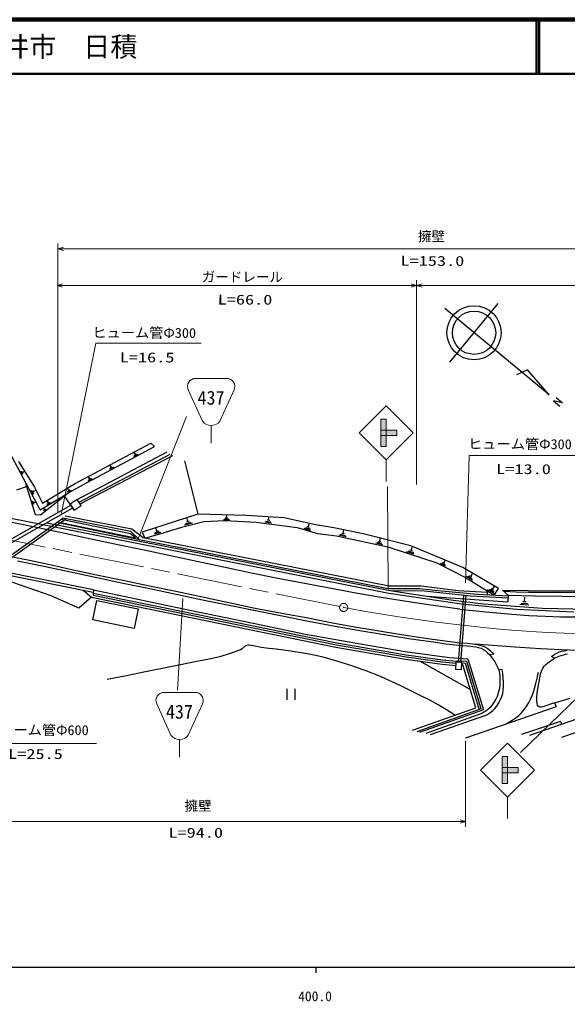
# Model space of a CAD drawing. Units: millimetres, scale not verified. Extents: x 40000 to 680000, y 20000 to 380000.
# Drawn here: x 413258 to 514470, y 198715 to 380000 of the extents above; entities that cross this region are included whole.
import ezdxf
from ezdxf.enums import TextEntityAlignment as Align

# ---------------------------------------------------------------- set-up
doc = ezdxf.new("R2010")
doc.units = ezdxf.units.MM
doc.header["$LTSCALE"] = 1000
doc.linetypes.add('CHAIN', pattern=[18.5, 12, -1.5, 3.5, -1.5])
for name, color, linetype, lineweight in [('M-BGD', 7, 'Continuous', 25), ('M-BMK', 2, 'CHAIN', 13), ('M-STR-HTXT', 7, 'Continuous', 13), ('M-TTL', 2, 'Continuous', 140), ('M-TTL-BAND', 7, 'Continuous', 25), ('M-TTL-LINE', 7, 'Continuous', 50)]:
    doc.layers.add(name, color=color, linetype=linetype, lineweight=lineweight)
doc.layers.add('M-TTL-TXT', color=7, linetype='Continuous')
doc.styles.add('ＭＳ ゴシック', font='')
doc.styles.get('ＭＳ ゴシック').set_extended_font_data('MS Gothic')

# ---------------------------------------------------------------- blocks, each defined once
blk = doc.blocks.new('BUHIN91')
at = {"layer": 'M-BMK'}
for radius in [746, 22.5]:
    blk.add_circle((0, 0), radius, dxfattribs=at)
blk = doc.blocks.new('BUHIN57')
at = {"layer": 'M-BGD'}
for p, q in [((9, -16), (-213, 396)), ((-196, -287), (349, 6)), ((147, 59), (-130, -90)), ((541, -61), (-247, -486))]:
    blk.add_line(p, q, dxfattribs=at)
blk = doc.blocks.new('BUHIN94')
at = {"layer": 'M-STR-HTXT'}
blk.add_lwpolyline([(1000, -288), (0, 0), (1000, 285)], dxfattribs=at)
blk = doc.blocks.new('BUHIN95')
at = {"layer": 'M-STR-HTXT'}
blk.add_lwpolyline([(-1000, 288), (0, 0), (-1000, -285)], dxfattribs=at)

msp = doc.modelspace()

# ---------------------------------------------------------------- hatches: boundary and pattern name
at = {"layer": 'M-STR-HTXT'}
for points in [[(479977, 306196), (479978, 301196), (480978, 301196), (480977, 306196)], [(479977, 303196), (482977, 303197), (482977, 304197), (479977, 304196)], [(502403, 243919), (502404, 238919), (503404, 238919), (503403, 243919)], [(502403, 240919), (505403, 240920), (505403, 241920), (502403, 241919)]]:
    msp.add_hatch(color=256, dxfattribs=at).paths.add_polyline_path(points)

# ---------------------------------------------------------------- linework, layer by layer
at = {"layer": 'M-BGD'}
for p, q in [((511113, 310732), (491821, 326632)), ((492771, 316779), (501675, 327582)), ((507119, 315320), (505075, 314412)), ((511113, 310732), (507119, 315320)), ((512395, 310241), (513586, 309259)), ((414449, 294358), (406292, 309635)), ((513586, 309259), (511882, 309626)), ((511882, 309626), (513083, 308647)), ((423420, 294284), (437488, 301798)), ((434952, 299459), (438154, 301198)), ((437488, 301798), (438154, 301198)), ((423879, 291413), (440533, 300176)), ((424240, 290877), (441088, 299753)), ((424449, 290568), (441563, 299512)), ((425593, 294446), (434952, 299459)), ((413077, 298398), (416012, 293638)), ((443707, 298504), (446198, 288704)), ((413764, 295928), (413390, 296630)), ((413566, 296584), (413825, 296099)), ((413872, 296278), (413740, 296525)), ((413806, 296402), (414173, 296598)), ((412717, 293145), (414517, 293796)), ((414517, 293796), (414449, 294358)), ((417079, 289478), (414449, 294358)), ((414517, 293796), (416150, 288628)), ((417480, 290704), (423420, 294284)), ((422139, 292577), (425593, 294446)), ((415773, 292245), (415301, 293121)), ((415522, 293064), (415848, 292459)), ((415906, 292683), (415740, 292991)), ((415823, 292837), (416281, 293084)), ((416012, 293638), (417480, 290704)), ((417079, 289478), (421702, 292224)), ((417138, 288537), (422139, 292577)), ((423348, 289414), (421540, 292094)), ((422763, 293065), (422062, 292688)), ((422289, 293105), (422092, 293471)), ((422107, 292864), (422592, 293125)), ((422412, 293171), (422166, 293039)), ((397667, 290718), (481462, 274092)), ((403305, 279349), (422702, 290371)), ((415736, 290389), (415496, 291148)), ((415661, 291070), (415827, 290545)), ((415906, 290713), (415822, 290980)), ((415864, 290846), (416261, 290972)), ((419074, 290790), (418301, 290337)), ((418540, 290815), (418303, 291219)), ((418345, 290537), (418879, 290850)), ((418676, 290895), (418404, 290736)), ((423879, 291413), (422587, 290542)), ((422587, 290542), (423348, 289414)), ((423348, 289414), (424640, 290286)), ((424640, 290286), (423879, 291413)), ((423024, 289806), (404632, 279356)), ((416150, 288628), (417138, 288537)), ((417835, 289527), (417634, 289765)), ((418189, 289571), (417733, 289185)), ((417740, 289322), (418054, 289588)), ((417915, 289594), (417755, 289459)), ((421690, 288364), (433990, 285961)), ((446198, 288704), (435899, 285382)), ((455110, 288443), (446198, 288704)), ((451500, 287988), (451526, 288559)), ((462147, 287992), (455110, 288443)), ((407992, 278518), (421253, 287917)), ((408223, 278192), (421795, 287811)), ((418265, 287102), (482018, 274515)), ((435420, 283917), (420118, 287113)), ((420813, 287115), (434678, 284316)), ((433770, 285075), (420927, 287686)), ((433802, 285465), (421253, 287917)), ((443428, 286353), (447312, 287307)), ((445187, 287009), (443737, 286653)), ((443903, 286952), (444905, 287198)), ((444601, 287367), (444091, 287242)), ((444346, 287304), (444160, 288062)), ((447312, 287307), (451159, 287487)), ((452030, 287606), (450937, 287656)), ((451116, 287832), (451871, 287798)), ((451159, 287487), (456975, 287219)), ((451692, 287979), (451308, 287997)), ((456975, 287219), (464543, 286210)), ((459823, 287020), (458541, 287191)), ((458769, 287381), (459655, 287262)), ((459463, 287495), (459012, 287555)), ((459238, 287525), (459327, 288195)), ((467914, 286682), (462147, 287992)), ((466587, 286273), (466780, 286921)), ((471321, 286158), (467914, 286682)), ((434678, 284316), (433770, 285075)), ((435420, 283917), (433802, 285465)), ((433990, 285961), (436075, 284358)), ((435899, 285382), (436378, 284276)), ((436378, 284276), (440028, 285279)), ((439370, 285313), (438123, 284970)), ((438260, 285233), (439121, 285470)), ((438854, 285609), (438415, 285489)), ((438635, 285549), (438456, 286201)), ((440028, 285279), (443428, 286353)), ((464543, 286210), (468301, 285092)), ((467086, 285683), (465847, 286052)), ((466102, 286203), (466959, 285948)), ((466805, 286208), (466369, 286337)), ((468301, 285092), (471791, 284690)), ((476763, 285044), (471321, 286158)), ((471791, 284690), (481285, 282651)), ((473617, 284497), (472255, 284789)), ((472517, 284973), (473458, 284771)), ((473271, 285036), (472792, 285139)), ((473032, 285088), (473185, 285800)), ((485571, 282808), (476763, 285044)), ((481353, 274920), (435420, 283917)), ((436075, 284358), (481567, 275451)), ((480321, 283048), (479056, 283320)), ((479299, 283491), (480172, 283303)), ((479999, 283550), (479555, 283645)), ((479777, 283597), (479919, 284258)), ((495148, 278826), (485571, 282808)), ((481285, 282651), (490344, 279689)), ((486170, 281276), (484752, 281740)), ((485051, 281906), (486031, 281586)), ((485862, 281890), (485363, 282053)), ((485612, 281971), (485855, 282713)), ((426899, 274722), (404420, 279235)), ((490344, 279689), (495777, 276938)), ((491976, 279076), (490999, 279570)), ((491235, 279657), (491909, 279316)), ((491821, 279555), (491477, 279729)), ((491649, 279642), (491907, 280152)), ((419112, 273608), (404789, 278563)), ((426862, 274245), (408700, 277891)), ((501719, 274982), (495148, 278826)), ((496607, 277173), (496964, 277748)), ((495777, 276938), (500950, 273724)), ((496933, 276473), (495835, 277156)), ((496121, 277234), (496880, 276763)), ((496800, 277053), (496414, 277293)), ((425013, 274616), (426549, 273345)), ((426899, 274722), (426822, 273748)), ((426822, 273748), (471783, 264563)), ((426850, 274100), (471848, 264907)), ((426899, 274722), (435955, 272806)), ((487185, 274920), (481353, 274920)), ((481462, 274092), (494933, 272140)), ((481567, 275451), (487476, 275429)), ((482018, 274515), (487424, 274586)), ((482018, 274515), (493361, 272783)), ((491193, 274491), (487185, 274920)), ((487424, 274586), (496601, 273607)), ((487476, 275429), (494314, 274606)), ((497864, 273862), (491193, 274491)), ((495280, 273748), (494304, 261329)), ((494314, 274606), (499639, 274264)), ((503526, 273544), (497864, 273862)), ((499639, 274264), (499635, 273763)), ((500992, 273943), (499725, 274731)), ((500055, 274822), (500931, 274278)), ((500839, 274613), (500393, 274890)), ((500616, 274751), (501028, 275414)), ((500950, 273724), (501719, 274982)), ((503541, 273717), (502473, 274670)), ((424188, 271322), (419112, 273608)), ((426549, 273345), (424188, 271322)), ((426549, 273345), (471700, 264120)), ((426807, 269164), (427543, 272743)), ((427543, 272743), (435175, 271172)), ((435955, 272806), (444702, 270939)), ((488484, 273528), (503440, 272504)), ((493361, 272783), (498981, 272094)), ((495677, 273706), (494704, 261307)), ((494933, 272140), (505053, 271165)), ((496601, 273607), (503503, 273259)), ((498981, 272094), (509897, 271308)), ((503541, 273717), (503440, 272504)), ((507365, 271904), (505676, 271996)), ((505955, 272266), (507122, 272203)), ((506848, 272486), (506253, 272518)), ((506550, 272502), (506598, 273384)), ((435175, 271172), (434438, 267593)), ((444702, 270939), (456399, 268564)), ((505053, 271165), (515692, 270630)), ((509897, 271308), (518316, 271134)), ((434438, 267593), (426807, 269164)), ((456399, 268564), (466062, 266552)), ((466062, 266552), (475847, 264818)), ((471848, 264907), (484710, 262703)), ((475847, 264818), (484514, 263309)), ((513417, 247485), (568527, 266384)), ((471700, 264120), (484588, 261912)), ((471783, 264563), (484657, 262357)), ((484514, 263309), (492660, 262232)), ((500051, 262757), (500870, 262874)), ((484588, 261912), (491316, 260983)), ((484657, 262357), (491371, 261429)), ((484710, 262703), (491414, 261777)), ((496533, 256281), (487237, 261546)), ((491371, 261429), (493854, 261164)), ((491414, 261777), (493915, 261510)), ((492660, 262232), (496050, 261939)), ((493864, 261352), (493796, 260086)), ((494955, 261294), (493864, 261352)), ((495869, 261479), (493915, 261510)), ((494887, 260027), (494955, 261294)), ((494955, 261294), (495568, 261173)), ((495568, 261173), (498156, 252576)), ((498523, 252707), (495869, 261479)), ((496050, 261939), (498954, 252561)), ((512087, 262118), (511527, 262370)), ((491316, 260983), (493830, 260714)), ((493796, 260086), (494887, 260027)), ((495169, 260833), (494942, 261045)), ((497536, 252933), (495169, 260833)), ((502426, 259990), (501793, 259933)), ((462647, 256402), (462647, 254402)), ((464182, 254402), (464182, 256402)), ((512081, 253836), (509955, 253076)), ((512081, 253836), (515016, 254719)), ((512457, 253142), (512081, 253836)), ((485831, 248777), (497536, 252933)), ((498523, 252707), (486681, 248469)), ((498954, 252561), (487144, 248341)), ((495692, 247391), (512457, 253142)), ((488350, 248231), (498723, 251944)), ((489200, 248014), (499557, 251626)), ((513171, 250410), (506008, 247985)), ((513171, 250410), (513392, 249896)), ((513392, 249896), (516397, 250928)), ((507547, 247861), (513392, 249896))]:
    msp.add_line(p, q, dxfattribs=at)
for points in [[(494621, 271159), (489675, 271824), (484727, 272540), (480063, 273297), (475409, 274114), (470500, 275004), (465587, 275922), (460691, 276876), (455796, 277876), (450916, 278900), (446027, 279935), (441147, 280968), (436259, 282007), (431379, 283047), (426489, 284088), (421607, 285120), (416713, 286143), (411826, 287151)], [(411354, 280945), (415087, 280198), (418817, 279391), (423134, 278418), (427472, 277502), (432354, 276482), (437248, 275468), (442135, 274469), (447024, 273437), (451896, 272369), (456784, 271333), (461684, 270406), (466600, 269509), (471043, 268639), (475496, 267828), (480418, 267029), (485350, 266227), (489541, 265606), (493753, 265044), (494110, 264997), (494466, 264951)], [(412881, 280064), (417760, 279051), (422645, 278007), (427525, 276980), (432417, 275957), (437299, 274932), (442186, 273882), (447065, 272840), (451961, 271848), (456852, 270878), (461750, 269895), (466642, 268942), (471551, 268023), (476461, 267142), (481387, 266314), (485546, 265678), (489716, 265102), (492027, 264766), (494348, 264489), (495966, 264373), (497573, 264197), (498062, 264088), (498538, 263920), (498943, 263697), (499328, 263414), (499694, 263095), (500051, 262757)], [(502473, 274670), (507236, 274573), (512013, 274536), (517002, 274562), (521999, 274568), (523966, 274612), (525928, 274715), (529806, 274971), (533691, 275286), (538290, 275820), (542876, 276412), (546379, 276957), (549884, 277563), (552742, 278101), (555597, 278700), (557428, 279119), (559266, 279554)], [(503541, 273717), (508528, 273612), (513522, 273516), (517079, 273496), (520646, 273536), (524923, 273641), (529210, 273807), (531644, 273955), (534083, 274163), (537172, 274502), (540263, 274901), (544555, 275519), (548849, 276198), (552567, 276828), (556275, 277517), (558318, 277953), (560357, 278449), (561896, 278876), (563428, 279331)], [(494621, 271159), (499425, 270659), (504235, 270219), (507336, 269995), (510441, 269831), (513208, 269742), (515987, 269713), (520976, 269786), (525974, 269892), (528270, 269961), (530573, 270090), (535538, 270550), (540514, 271030), (543380, 271307), (546239, 271644), (548762, 272015), (551286, 272447), (554054, 272986), (556809, 273583), (559960, 274333), (563097, 275142), (567222, 276277), (571337, 277451)], [(502725, 274454), (505003, 274337), (507290, 274281), (512277, 274280), (517273, 274305), (521059, 274310), (524855, 274376), (528779, 274630), (532701, 274944), (536300, 275306), (539903, 275729), (543129, 276130), (546355, 276591), (549014, 277056), (551662, 277580), (555470, 278371), (559285, 279160)], [(573096, 271629), (569350, 270485), (565575, 269395), (562917, 268689), (560239, 268041), (556797, 267278), (553330, 266571), (550852, 266118), (548354, 265722), (545067, 265272), (541773, 264882), (536809, 264408), (531828, 263988), (529037, 263763), (526243, 263599), (522826, 263524), (519407, 263508), (516358, 263534), (513300, 263620), (509495, 263808), (505682, 264057), (501484, 264363), (497288, 264676)], [(494466, 264951), (495941, 264834), (497411, 264658), (498090, 264537), (498752, 264358), (499210, 264166), (499643, 263918), (500153, 263537), (500633, 263103), (500748, 262992), (500870, 262874)], [(493680, 251564), (492165, 252555), (490619, 253495), (489037, 254350), (487416, 255158), (483690, 256953), (479931, 258698), (478519, 259281), (477076, 259812), (474078, 260837), (471064, 261803), (469529, 262206), (467969, 262553), (465680, 262987), (463385, 263362), (462004, 263578), (460644, 263730), (459280, 263868), (457863, 264073), (456771, 264314), (455686, 264492), (455376, 264472), (455079, 264392), (454833, 264256), (454611, 264062), (454367, 263835), (454084, 263653), (452169, 262975), (450238, 262354), (448279, 261914), (446295, 261529), (441414, 260542), (436516, 259548), (432978, 258847), (429441, 258161)], [(511527, 262370), (511998, 262734), (512496, 263043), (512956, 263229), (513450, 263364), (513941, 263471), (514439, 263576)], [(512087, 262118), (512912, 262440), (513767, 262707), (514134, 262805), (514501, 262899)], [(500051, 262757), (500575, 262113), (501054, 261430), (501446, 260704), (501791, 259938), (501834, 259836), (501881, 259725)], [(509491, 259160), (509689, 259712), (509943, 260242), (510195, 260596), (510497, 260915), (511094, 261419), (511725, 261873), (511906, 261996), (512087, 262118)], [(501881, 259725), (501972, 258698), (502003, 257670), (501960, 256972), (501858, 256280), (501707, 255650), (501496, 255029), (501258, 254504), (500966, 254005), (500566, 253443), (500117, 252916), (499775, 252596), (499388, 252318), (499060, 252125), (498723, 251944)], [(499557, 251626), (500149, 252006), (500701, 252431), (501078, 252812), (501418, 253244), (501785, 253823), (502101, 254433), (502335, 254988), (502514, 255569), (502622, 256195), (502672, 256838), (502684, 257664), (502635, 258488), (502543, 259240), (502426, 259990)], [(503131, 249943), (504076, 250503), (504982, 251110), (505502, 251526), (505991, 251995), (506449, 252526), (506867, 253104), (507285, 253790), (507653, 254510), (508007, 255346), (508308, 256213), (508645, 257424), (508926, 258661), (509016, 259092), (509105, 259524)], [(509955, 253076), (509689, 253024), (509426, 253034), (509239, 253112), (509083, 253241), (508968, 253435), (508903, 253668), (508830, 254233), (508817, 254796), (508881, 255613), (509005, 256435), (509245, 257795), (509491, 259160)]]:
    msp.add_lwpolyline(points, dxfattribs=at)
for radius in [5000, 4000]:
    msp.add_circle((497223, 322180), radius, dxfattribs=at)
at = {"layer": 'M-BMK'}
msp.add_line((472398, 271609), (395464, 287165), dxfattribs=at)
msp.add_lwpolyline([(473133, 271461), (477997, 270593), (482870, 269784), (486786, 269209), (490711, 268694), (495665, 268110), (500638, 267583), (504173, 267260), (507723, 266995), (510807, 266824), (513893, 266712), (516561, 266671)], dxfattribs=at)
at = {"layer": 'M-STR-HTXT'}
for p, q in [((420347, 289017), (420339, 338684)), ((420340, 337684), (569459, 337708)), ((486611, 331913), (486617, 294186)), ((420341, 330902), (486611, 330913)), ((486611, 330913), (569460, 330926)), ((420982, 288890), (427310, 320246)), ((427310, 320246), (446829, 320249)), ((451509, 313759), (445788, 313758)), ((444422, 311637), (447061, 305835)), ((452875, 311638), (450238, 305835)), ((480976, 308696), (475977, 303695)), ((485977, 303697), (480976, 308696)), ((444076, 306686), (435171, 284131)), ((448650, 305050), (448650, 301788)), ((479977, 306196), (479978, 301196)), ((480977, 306196), (479977, 306196)), ((480978, 301196), (480977, 306196)), ((475977, 303695), (480978, 298696)), ((479977, 304196), (482977, 304197)), ((482977, 303197), (479977, 303196)), ((480978, 298696), (485977, 303697)), ((482977, 304197), (482977, 303197)), ((479978, 301196), (480978, 301196)), ((495616, 276027), (496339, 299490)), ((496339, 299490), (516480, 299494)), ((480978, 298696), (480979, 294733)), ((481206, 293771), (481355, 275057)), ((443388, 273077), (442424, 256209)), ((524500, 262714), (505783, 244665)), ((445668, 255779), (439947, 255778)), ((438581, 253657), (441220, 247855)), ((447034, 253659), (444397, 247855)), ((442809, 247070), (442809, 243808)), ((495655, 230932), (495652, 246798)), ((406264, 246320), (427461, 246323)), ((503403, 246419), (498403, 241418)), ((508403, 241420), (503403, 246419)), ((502403, 243919), (502404, 238919)), ((503403, 243919), (502403, 243919)), ((503404, 238919), (503403, 243919)), ((498403, 241418), (503404, 236419)), ((502403, 241919), (505403, 241920)), ((503404, 236419), (508403, 241420)), ((505403, 241920), (505403, 240920)), ((505403, 240920), (502403, 240919)), ((502404, 238919), (503404, 238919)), ((503404, 236419), (503405, 232456)), ((401730, 231917), (495655, 231932))]:
    msp.add_line(p, q, dxfattribs=at)
for centre, radius, start, end in [((445788, 312258), 1500, 90.00925, 204.45526), ((451510, 312259), 1500, 335.56324, 90.00925), ((448650, 307050), 2000, 217.42572, 322.59278), ((439947, 254278), 1500, 90.00925, 204.45526), ((445669, 254279), 1500, 335.56324, 90.00925), ((442809, 249070), 2000, 217.42572, 322.59278)]:
    msp.add_arc(centre, radius, start, end, dxfattribs=at)
at = {"layer": 'M-TTL'}
msp.add_line((680000, 380000), (40000, 380000), dxfattribs=at)
at = {"layer": 'M-TTL-BAND'}
for p, q in [((40000, 205000), (579000, 205000)), ((468000, 205000), (468000, 204000))]:
    msp.add_line(p, q, dxfattribs=at)
at = {"layer": 'M-TTL-LINE'}
for p, q in [((508747, 380000), (508747, 370000)), ((509247, 380000), (509247, 370000)), ((40000, 370000), (680000, 370000))]:
    msp.add_line(p, q, dxfattribs=at)

# ---------------------------------------------------------------- block references
at = {"rotation": 0.00925}
for name, p in [('BUHIN94', (420340, 337684)), ('BUHIN94', (420210, 330902)), ('BUHIN95', (486611, 330913)), ('BUHIN94', (486611, 330913)), ('BUHIN57', (434588, 299764)), ('BUHIN57', (430124, 297370)), ('BUHIN57', (426149, 295239)), ('BUHIN91', (473133, 271461)), ('BUHIN95', (495655, 231932))]:
    msp.add_blockref(name, p, dxfattribs=at)

# ---------------------------------------------------------------- texts
at = {"layer": 'M-STR-HTXT', "style": 'ＭＳ ゴシック'}
for s, p in [('擁壁', (486861, 338536)), ('ガードレール', (446905, 331051)), ('擁壁', (443729, 233369))]:
    msp.add_text(s, height=1833, rotation=359.809, dxfattribs=at).set_placement(p, align=Align.BOTTOM_LEFT)
for s, height, rotation, width, p in [('L=153.0', 1833, 359.809, 1.35, (483636, 334007)), ('L=66.0', 1833, 359.809, 1.35, (449851, 326847)), ('ヒューム管Φ300', 1833, 359.809, 1.05, (426696, 320742)), ('L=16.5', 1833, 359.809, 1.35, (431752, 316180)), ('437', 2566, 0.009, 0.95, (446142, 308129)), ('ヒューム管Φ300', 1833, 359.809, 1.05, (496124, 300195)), ('L=13.0', 1833, 359.809, 1.35, (501319, 295554)), ('437', 2566, 0.009, 0.95, (440302, 250149)), ('ヒューム管Φ600', 1833, 359.809, 1.05, (406863, 247392)), ('L=25.5', 1833, 359.809, 1.35, (411138, 242951)), ('L=94.0', 1833, 359.809, 1.35, (440740, 228411))]:
    msp.add_text(s, height=height, rotation=rotation, dxfattribs=dict(at, width=width)).set_placement(p, align=Align.BOTTOM_LEFT)
at = {"layer": 'M-TTL-BAND', "style": 'ＭＳ ゴシック'}
msp.add_text('400.0', height=1833, dxfattribs=at).set_placement((467844, 198195), align=Align.BOTTOM_CENTER)
at = {"layer": 'M-TTL-TXT', "style": 'ＭＳ ゴシック'}
msp.add_text('柳井市\u3000日積', height=3666, dxfattribs=at).set_placement((405024, 375000), align=Align.MIDDLE_LEFT)

doc.saveas('drawing.dxf')
